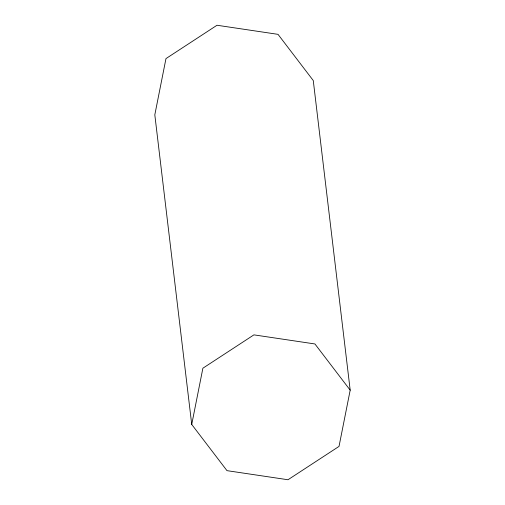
<?xml version="1.0" encoding="UTF-8"?>
<svg xmlns="http://www.w3.org/2000/svg" width="505" height="505" viewBox="0 0 505 505"><rect width="100%" height="100%" fill="white"/><g stroke="black" fill="none" stroke-linecap="round" stroke-linejoin="round"><path stroke-width="0.76" d="M191.73 424.452L202.89 368.208L253.92 334.865L314.937 343.962L350.186 390.163L339.025 446.407L287.995 479.75L226.985 470.654L191.73 424.452L154.814 114.837L165.975 58.593L217.005 25.25L278.015 34.346L313.27 80.547L350.186 390.163"/></g></svg>
